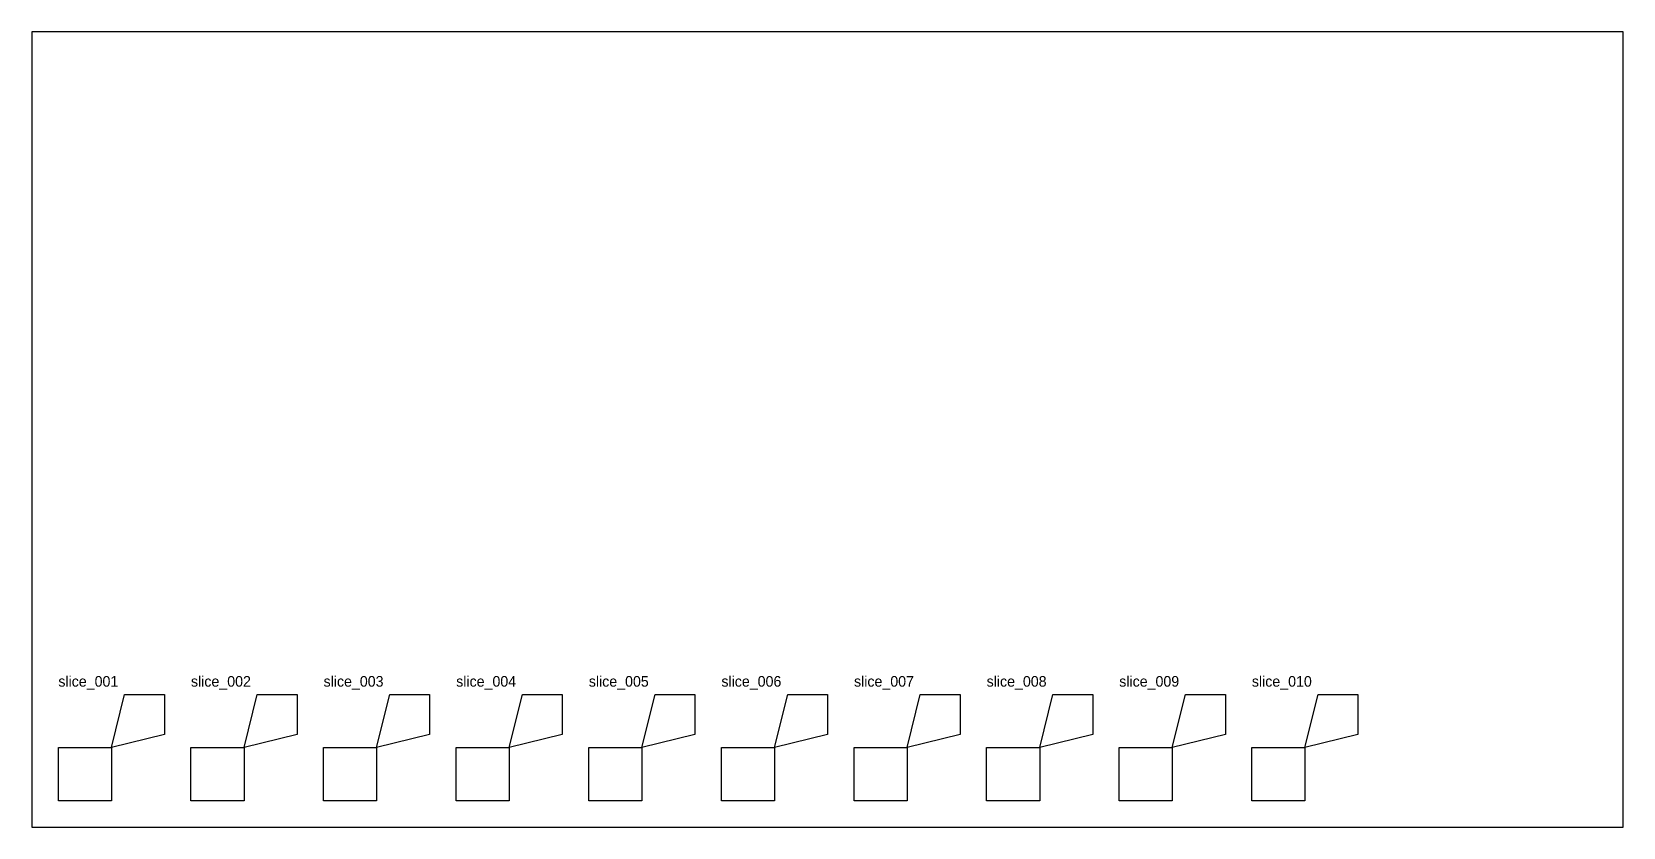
# Model space of a CAD drawing. Header units: metres. Extents: x 0 to 600, y 0 to 300.
import ezdxf

# ---------------------------------------------------------------- set-up
doc = ezdxf.new("R2010")
doc.units = ezdxf.units.M

msp = doc.modelspace()

# ---------------------------------------------------------------- linework, layer by layer
at = {"layer": 'sheet_boundary'}
for p, q in [((600, 300), (0, 300)), ((0, 300), (0, 0)), ((600, 0), (600, 300)), ((0, 0), (600, 0))]:
    msp.add_line(p, q, dxfattribs=at)
at = {"layer": 'slice_001'}
for p, q in [((30, 30), (35, 50)), ((35, 50), (50, 50)), ((50, 50), (50, 35)), ((10, 10), (10, 30)), ((10, 30), (30, 30)), ((50, 35), (30, 30)), ((30, 30), (30, 10)), ((30, 10), (10, 10))]:
    msp.add_line(p, q, dxfattribs=at)
at = {"layer": 'slice_002'}
for p, q in [((80, 30), (85, 50)), ((85, 50), (100, 50)), ((100, 50), (100, 35)), ((60, 10), (60, 30)), ((60, 30), (80, 30)), ((100, 35), (80, 30)), ((80, 30), (80, 10)), ((80, 10), (60, 10))]:
    msp.add_line(p, q, dxfattribs=at)
at = {"layer": 'slice_003'}
for p, q in [((130, 30), (135, 50)), ((135, 50), (150, 50)), ((150, 50), (150, 35)), ((110, 10), (110, 30)), ((110, 30), (130, 30)), ((150, 35), (130, 30)), ((130, 30), (130, 10)), ((130, 10), (110, 10))]:
    msp.add_line(p, q, dxfattribs=at)
at = {"layer": 'slice_004'}
for p, q in [((180, 30), (185, 50)), ((185, 50), (200, 50)), ((200, 50), (200, 35)), ((160, 10), (160, 30)), ((160, 30), (180, 30)), ((200, 35), (180, 30)), ((180, 30), (180, 10)), ((180, 10), (160, 10))]:
    msp.add_line(p, q, dxfattribs=at)
at = {"layer": 'slice_005'}
for p, q in [((230, 30), (235, 50)), ((235, 50), (250, 50)), ((250, 50), (250, 35)), ((210, 10), (210, 30)), ((210, 30), (230, 30)), ((250, 35), (230, 30)), ((230, 30), (230, 10)), ((230, 10), (210, 10))]:
    msp.add_line(p, q, dxfattribs=at)
at = {"layer": 'slice_006'}
for p, q in [((280, 30), (285, 50)), ((285, 50), (300, 50)), ((300, 50), (300, 35)), ((260, 10), (260, 30)), ((260, 30), (280, 30)), ((300, 35), (280, 30)), ((280, 30), (280, 10)), ((280, 10), (260, 10))]:
    msp.add_line(p, q, dxfattribs=at)
at = {"layer": 'slice_007'}
for p, q in [((330, 30), (335, 50)), ((335, 50), (350, 50)), ((350, 50), (350, 35)), ((310, 10), (310, 30)), ((310, 30), (330, 30)), ((350, 35), (330, 30)), ((330, 30), (330, 10)), ((330, 10), (310, 10))]:
    msp.add_line(p, q, dxfattribs=at)
at = {"layer": 'slice_008'}
for p, q in [((380, 30), (385, 50)), ((385, 50), (400, 50)), ((400, 50), (400, 35)), ((360, 10), (360, 30)), ((360, 30), (380, 30)), ((400, 35), (380, 30)), ((380, 30), (380, 10)), ((380, 10), (360, 10))]:
    msp.add_line(p, q, dxfattribs=at)
at = {"layer": 'slice_009'}
for p, q in [((430, 30), (435, 50)), ((435, 50), (450, 50)), ((450, 50), (450, 35)), ((410, 10), (410, 30)), ((410, 30), (430, 30)), ((450, 35), (430, 30)), ((430, 30), (430, 10)), ((430, 10), (410, 10))]:
    msp.add_line(p, q, dxfattribs=at)
at = {"layer": 'slice_010'}
for p, q in [((480, 30), (485, 50)), ((485, 50), (500, 50)), ((500, 50), (500, 35)), ((460, 10), (460, 30)), ((460, 30), (480, 30)), ((500, 35), (480, 30)), ((480, 30), (480, 10)), ((480, 10), (460, 10))]:
    msp.add_line(p, q, dxfattribs=at)

# ---------------------------------------------------------------- texts
at = {"layer": 'slice_001'}
msp.add_text('slice_001', height=4, dxfattribs=at).set_placement((10, 53))
at = {"layer": 'slice_002'}
msp.add_text('slice_002', height=4, dxfattribs=at).set_placement((60, 53))
at = {"layer": 'slice_003'}
msp.add_text('slice_003', height=4, dxfattribs=at).set_placement((110, 53))
at = {"layer": 'slice_004'}
msp.add_text('slice_004', height=4, dxfattribs=at).set_placement((160, 53))
at = {"layer": 'slice_005'}
msp.add_text('slice_005', height=4, dxfattribs=at).set_placement((210, 53))
at = {"layer": 'slice_006'}
msp.add_text('slice_006', height=4, dxfattribs=at).set_placement((260, 53))
at = {"layer": 'slice_007'}
msp.add_text('slice_007', height=4, dxfattribs=at).set_placement((310, 53))
at = {"layer": 'slice_008'}
msp.add_text('slice_008', height=4, dxfattribs=at).set_placement((360, 53))
at = {"layer": 'slice_009'}
msp.add_text('slice_009', height=4, dxfattribs=at).set_placement((410, 53))
at = {"layer": 'slice_010'}
msp.add_text('slice_010', height=4, dxfattribs=at).set_placement((460, 53))

doc.saveas('drawing.dxf')
